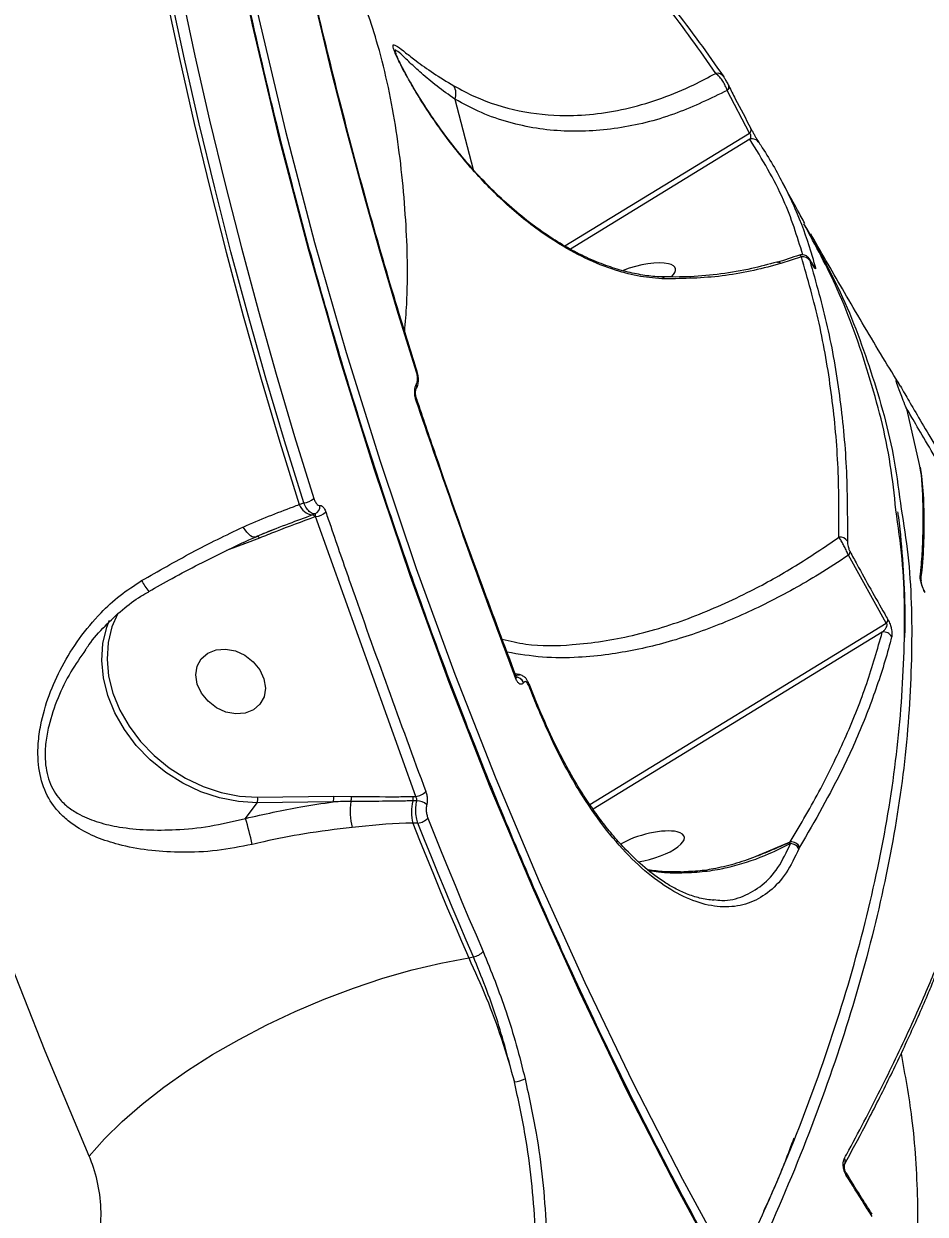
# Model space of a CAD drawing. Header units: millimetres. Extents: x -7720 to 6073, y -7402 to 5433.
# Drawn here: x 1230.4 to 1339.6, y -2604 to -2459.7 of the extents above; entities that cross this region are included whole.
import ezdxf

# ---------------------------------------------------------------- set-up
doc = ezdxf.new("R2010")
doc.units = ezdxf.units.MM
for name, color, linetype in [('DIKOM_ОБЪЕКТ', 7, 'Continuous'), ('DIKOM_РАЗМЕР_ЗОНА', 7, 'Continuous'), ('DIKOM_РАЗМЕР_ОБЪЕКТА', 7, 'Continuous')]:
    doc.layers.add(name, color=color, linetype=linetype)
doc.styles.add('style1', font='arial.ttf', dxfattribs={"width": 0.8})
doc.dimstyles.new('1-50', dxfattribs={"dimtxt": 300, "dimasz": 200, "dimexe": 100, "dimexo": 0, "dimgap": 100, "dimtad": 1, "dimtxsty": 'style1', "dimcen": 200, "dimclrd": 7, "dimclre": 7, "dimclrt": 7, "dimadec": 1, "dimazin": 2, "dimtfac": 1, "dimtmove": 0, "dimatfit": 2, "dimfxl": 0, "dimlwd": 25, "dimlwe": 18, "dimarcsym": 0})

# ---------------------------------------------------------------- blocks, each defined once
blk = doc.blocks.new('*D0')
at = {"layer": 'Defpoints', "color": 0, "transparency": 16777216}
for p in [(-1165.04, 3934.07), (-6387.82, -4153.36), (1392.52, -4153.36)]:
    blk.add_point(p, dxfattribs=at)
at = {"layer": 'DIKOM_РАЗМЕР_ОБЪЕКТА', "color": 7, "lineweight": 18, "transparency": 16777216}
for p, q in [((-1165.04, 3934.07), (-6487.82, 3934.07)), ((1392.52, -4153.36), (-6487.82, -4153.36))]:
    blk.add_line(p, q, dxfattribs=at)
at = {"layer": 'DIKOM_РАЗМЕР_ОБЪЕКТА', "color": 7, "lineweight": 25, "transparency": 16777216}
blk.add_line((-6387.82, 3734.07), (-6387.82, -3953.36), dxfattribs=at)
at = {"layer": 'DIKOM_РАЗМЕР_ОБЪЕКТА', "color": 7, "transparency": 16777216}
for points in [[(-6421.16, 3734.07), (-6354.49, 3734.07), (-6387.82, 3934.07)], [(-6421.16, -3953.36), (-6354.49, -3953.36), (-6387.82, -4153.36)]]:
    blk.add_solid(points, dxfattribs=at)
at = {"layer": 'DIKOM_РАЗМЕР_ОБЪЕКТА', "color": 7, "transparency": 16777216, "insert": (-6640.99, -109.65), "char_height": 300, "attachment_point": 5, "rotation": 90, "style": 'style1'}
blk.add_mtext('8100', dxfattribs=at)
blk = doc.blocks.new('*D1')
at = {"layer": 'Defpoints', "color": 0, "transparency": 16777216}
for p in [(-3938.71, 77.29), (4572.68, -275.21), (4572.68, -6577.9)]:
    blk.add_point(p, dxfattribs=at)
at = {"layer": 'DIKOM_РАЗМЕР_ОБЪЕКТА', "color": 7, "lineweight": 18, "transparency": 16777216}
for p, q in [((-3938.71, 77.29), (-3938.71, -6677.9)), ((4572.68, -275.21), (4572.68, -6677.9))]:
    blk.add_line(p, q, dxfattribs=at)
at = {"layer": 'DIKOM_РАЗМЕР_ОБЪЕКТА', "color": 7, "lineweight": 25, "transparency": 16777216}
blk.add_line((-3738.71, -6577.9), (4372.68, -6577.9), dxfattribs=at)
at = {"layer": 'DIKOM_РАЗМЕР_ОБЪЕКТА', "color": 7, "transparency": 16777216}
for points in [[(-3738.71, -6544.56), (-3738.71, -6611.23), (-3938.71, -6577.9)], [(4372.68, -6544.56), (4372.68, -6611.23), (4572.68, -6577.9)]]:
    blk.add_solid(points, dxfattribs=at)
at = {"layer": 'DIKOM_РАЗМЕР_ОБЪЕКТА', "color": 7, "transparency": 16777216, "insert": (316.98, -6324.72), "char_height": 300, "attachment_point": 5, "style": 'style1'}
blk.add_mtext('8500', dxfattribs=at)
blk = doc.blocks.new('*D2')
at = {"layer": 'Defpoints', "color": 0, "transparency": 16777216}
for p in [(-2365.16, 5433.02), (-7269.56, -6016.09), (1800.96, -6016.09)]:
    blk.add_point(p, dxfattribs=at)
at = {"layer": 'DIKOM_РАЗМЕР_ЗОНА', "color": 7, "lineweight": 18, "transparency": 16777216}
for p, q in [((-2365.16, 5433.02), (-7369.56, 5433.02)), ((1800.96, -6016.09), (-7369.56, -6016.09))]:
    blk.add_line(p, q, dxfattribs=at)
at = {"layer": 'DIKOM_РАЗМЕР_ЗОНА', "color": 7, "lineweight": 25, "transparency": 16777216}
blk.add_line((-7269.56, 5233.02), (-7269.56, -5816.09), dxfattribs=at)
at = {"layer": 'DIKOM_РАЗМЕР_ЗОНА', "color": 7, "transparency": 16777216}
for points in [[(-7302.9, 5233.02), (-7236.23, 5233.02), (-7269.56, 5433.02)], [(-7302.9, -5816.09), (-7236.23, -5816.09), (-7269.56, -6016.09)]]:
    blk.add_solid(points, dxfattribs=at)
at = {"layer": 'DIKOM_РАЗМЕР_ЗОНА', "color": 7, "transparency": 16777216, "insert": (-7522.73, -291.53), "char_height": 300, "attachment_point": 5, "rotation": 90, "style": 'style1'}
blk.add_mtext('11500', dxfattribs=at)
blk = doc.blocks.new('*D3')
at = {"layer": 'Defpoints', "color": 0, "transparency": 16777216}
for p in [(-5938.71, -432.44), (6072.68, -1006.94), (6072.68, -7302.44)]:
    blk.add_point(p, dxfattribs=at)
at = {"layer": 'DIKOM_РАЗМЕР_ЗОНА', "color": 7, "lineweight": 18, "transparency": 16777216}
for p, q in [((-5938.71, -432.44), (-5938.71, -7402.44)), ((6072.68, -1006.94), (6072.68, -7402.44))]:
    blk.add_line(p, q, dxfattribs=at)
at = {"layer": 'DIKOM_РАЗМЕР_ЗОНА', "color": 7, "lineweight": 25, "transparency": 16777216}
blk.add_line((-5738.71, -7302.44), (5872.68, -7302.44), dxfattribs=at)
at = {"layer": 'DIKOM_РАЗМЕР_ЗОНА', "color": 7, "transparency": 16777216}
for points in [[(-5738.71, -7269.1), (-5738.71, -7335.77), (-5938.71, -7302.44)], [(5872.68, -7269.1), (5872.68, -7335.77), (6072.68, -7302.44)]]:
    blk.add_solid(points, dxfattribs=at)
at = {"layer": 'DIKOM_РАЗМЕР_ЗОНА', "color": 7, "transparency": 16777216, "insert": (66.98, -7049.26), "char_height": 300, "attachment_point": 5, "style": 'style1'}
blk.add_mtext('12000', dxfattribs=at)

msp = doc.modelspace()

# ---------------------------------------------------------------- linework, layer by layer
at = {"layer": 'DIKOM_ОБЪЕКТ', "color": 7, "linetype": 'Continuous', "lineweight": 15}
for p, q in [((1282.651, -2468.876), (1284.882, -2477.403)), ((1318.35, -2472.987), (1315.661, -2467.81)), ((1295.995, -2486.668), (1318.35, -2472.987)), ((1318.403, -2473.737), (1296.647, -2487.051)), ((1324.647, -2487.981), (1322.129, -2488.796)), ((1278, -2503.395), (1278.008, -2503.382)), ((1278.016, -2505.236), (1278.012, -2505.223)), ((1337.433, -2506.551), (1337.395, -2506.446)), ((1337.437, -2506.564), (1337.433, -2506.551)), ((1338.94, -2513.159), (1337.437, -2506.564)), ((1337.507, -2506.772), (1337.484, -2506.715)), ((1337.516, -2506.741), (1337.516, -2506.741)), ((1263.802, -2518.013), (1264.346, -2517.815)), ((1265.38, -2519.27), (1265.702, -2519.152)), ((1265.793, -2519.469), (1265.691, -2519.506)), ((1277.919, -2553.411), (1265.793, -2519.469)), ((1258.991, -2522.084), (1257.184, -2522.787)), ((1257.184, -2522.787), (1255.002, -2523.583)), ((1334.928, -2532.4), (1330.332, -2524.16)), ((1299.008, -2554.382), (1334.928, -2532.4)), ((1334.435, -2533.485), (1299.395, -2554.929)), ((1290.479, -2538.606), (1289.972, -2538.534)), ((1290.98, -2539.606), (1290.972, -2539.619)), ((1292.637, -2542.198), (1291.643, -2539.73)), ((1257.299, -2556.068), (1258.69, -2554.159)), ((1267.909, -2554.055), (1258.69, -2554.159)), ((1258.764, -2553.48), (1267.983, -2553.375)), ((1267.983, -2553.375), (1270.104, -2553.39)), ((1277.584, -2553.415), (1277.919, -2553.411)), ((1278.178, -2556.637), (1277.569, -2556.645)), ((1318.871, -2560.771), (1323.29, -2558.914)), ((1322.4, -2559.304), (1323.267, -2558.928)), ((1323.267, -2558.928), (1323.29, -2558.914)), ((1323.327, -2559.125), (1323.267, -2558.928)), ((1324.411, -2559.58), (1324.331, -2559.735)), ((1324.423, -2559.561), (1324.411, -2559.58)), ((1311.331, -2562.658), (1310.141, -2562.7)), ((1284.332, -2572.965), (1284.895, -2572.843)), ((1330.074, -2599.072), (1330.066, -2599.057))]:
    msp.add_line(p, q, dxfattribs=at)
at = {"layer": 'DIKOM_ОБЪЕКТ', "color": 7, "linetype": 'Continuous', "lineweight": 15, "flags": 128}
for points in [[(1315.947, -2612.602), (1309.613, -2600.976), (1303.543, -2589.122), (1297.741, -2577.049), (1292.21, -2564.764), (1286.954, -2552.276), (1281.976, -2539.593), (1277.28, -2526.722), (1272.868, -2513.673), (1268.744, -2500.454), (1264.91, -2487.073), (1261.37, -2473.541), (1258.124, -2459.864), (1255.176, -2446.052), (1252.526, -2432.115), (1250.178, -2418.061), (1248.132, -2403.9), (1246.39, -2389.641), (1244.953, -2375.293), (1243.822, -2360.866), (1242.997, -2346.369), (1242.48, -2331.811)], [(1243.292, -2331.44), (1243.808, -2345.953), (1244.63, -2360.407), (1245.758, -2374.791), (1247.191, -2389.096), (1248.928, -2403.312), (1250.967, -2417.43), (1253.309, -2431.442), (1255.95, -2445.337), (1258.889, -2459.107), (1262.125, -2472.743), (1265.656, -2486.235), (1269.478, -2499.575), (1273.589, -2512.754), (1277.987, -2525.764), (1282.669, -2538.596), (1287.632, -2551.241), (1292.873, -2563.692), (1298.387, -2575.94), (1304.172, -2587.977), (1310.224, -2599.795), (1316.538, -2611.386)], [(1238.356, -2597.001), (1233.016, -2584.27), (1227.936, -2571.358), (1223.118, -2558.271), (1218.565, -2545.016), (1214.28, -2531.6), (1210.264, -2518.032), (1206.521, -2504.317), (1203.051, -2490.465), (1199.858, -2476.482), (1196.943, -2462.376), (1194.307, -2448.155), (1191.952, -2433.826), (1189.879, -2419.399), (1188.089, -2404.879)], [(1278.046, -2502.086), (1275.801, -2494.869), (1273.645, -2487.601), (1271.578, -2480.285), (1269.6, -2472.922), (1267.713, -2465.514), (1265.916, -2458.062), (1264.21, -2450.567), (1262.595, -2443.032)], [(1247.588, -2456.045), (1249.285, -2463.951), (1251.077, -2471.815), (1252.964, -2479.634), (1254.944, -2487.408), (1257.019, -2495.134), (1259.187, -2502.812), (1261.448, -2510.439), (1263.802, -2518.013)], [(1249.484, -2455.764), (1251.17, -2463.612), (1252.95, -2471.418), (1254.824, -2479.181), (1256.79, -2486.898), (1258.85, -2494.568), (1261.002, -2502.191), (1263.245, -2509.763), (1265.581, -2517.284)], [(1264.346, -2517.815), (1262.005, -2510.277), (1259.756, -2502.688), (1257.6, -2495.048), (1255.536, -2487.361), (1253.565, -2479.626), (1251.687, -2471.846), (1249.903, -2464.023), (1248.213, -2456.157)], [(1337.433, -2506.551), (1337.506, -2506.709), (1337.516, -2506.74)], [(1337.437, -2506.564), (1337.509, -2506.719), (1337.516, -2506.741)], [(1258.481, -2521.958), (1258.459, -2521.966), (1258.298, -2521.98), (1258.113, -2521.924), (1257.908, -2521.802), (1257.69, -2521.615), (1257.465, -2521.371), (1257.24, -2521.076), (1257.023, -2520.739)], [(1258.991, -2522.084), (1258.943, -2522.017), (1258.891, -2521.959), (1258.838, -2521.912), (1258.783, -2521.878), (1258.729, -2521.858), (1258.679, -2521.852), (1258.649, -2521.856)], [(1258.69, -2554.159), (1256.428, -2554.026), (1254.143, -2553.579), (1251.883, -2552.829), (1249.698, -2551.791), (1247.636, -2550.489), (1245.743, -2548.95), (1244.059, -2547.209), (1242.622, -2545.304), (1241.462, -2543.276), (1240.607, -2541.17), (1240.073, -2539.031), (1239.873, -2536.908), (1240.012, -2534.846), (1240.485, -2532.89), (1240.815, -2532.034)], [(1241.786, -2531.286), (1241.111, -2532.856), (1240.651, -2534.752), (1240.517, -2536.752), (1240.711, -2538.811), (1241.228, -2540.884), (1242.058, -2542.927), (1243.182, -2544.893), (1244.576, -2546.74), (1246.209, -2548.429), (1248.045, -2549.921), (1250.044, -2551.184), (1252.162, -2552.19), (1254.354, -2552.918), (1256.571, -2553.351), (1258.764, -2553.48)], [(1259.531, -2539.14), (1259.707, -2540.26), (1259.543, -2541.316), (1259.05, -2542.221), (1258.269, -2542.903), (1257.264, -2543.307), (1256.115, -2543.399), (1254.916, -2543.173), (1253.764, -2542.646), (1252.752, -2541.861), (1251.962, -2540.883), (1251.458, -2539.789), (1251.282, -2538.669), (1251.447, -2537.613), (1251.939, -2536.708), (1252.72, -2536.025), (1253.725, -2535.622), (1254.874, -2535.529), (1256.073, -2535.756), (1257.226, -2536.283), (1258.237, -2537.067), (1259.027, -2538.046), (1259.531, -2539.14)], [(1292.599, -2542.42), (1292.474, -2542.111), (1292.349, -2541.803), (1292.225, -2541.494), (1292.1, -2541.186), (1291.976, -2540.877), (1291.852, -2540.568), (1291.728, -2540.259), (1291.605, -2539.95)], [(1277.569, -2556.645), (1278.39, -2558.703), (1279.217, -2560.756), (1280.052, -2562.803), (1280.893, -2564.846), (1281.742, -2566.884), (1282.599, -2568.916), (1283.462, -2570.943), (1284.332, -2572.965)], [(1284.895, -2572.843), (1284.031, -2570.835), (1283.174, -2568.822), (1282.324, -2566.804), (1281.48, -2564.78), (1280.644, -2562.752), (1279.815, -2560.718), (1278.993, -2558.68), (1278.178, -2556.637)], [(1279.383, -2556.019), (1280.196, -2558.058), (1281.016, -2560.092), (1281.843, -2562.121), (1282.677, -2564.145), (1283.518, -2566.163), (1284.367, -2568.177), (1285.222, -2570.186), (1286.084, -2572.19)], [(1311.331, -2562.658), (1311.136, -2562.551), (1310.973, -2562.53)], [(1238.356, -2597.001), (1240.216, -2594.901), (1242.357, -2592.795), (1244.76, -2590.703), (1247.402, -2588.644), (1250.261, -2586.635), (1253.309, -2584.696), (1256.519, -2582.845), (1259.861, -2581.097), (1263.306, -2579.47), (1266.822, -2577.977), (1270.376, -2576.633), (1273.936, -2575.45), (1277.471, -2574.439), (1280.946, -2573.608), (1284.332, -2572.965)]]:
    msp.add_lwpolyline(points, dxfattribs=at)
at = {"layer": 'DIKOM_ОБЪЕКТ', "color": 7, "linetype": 'Continuous', "lineweight": 15}
for centre, radius, start, end in [((1314.46, -2466.601), 0.879, 28.89988, 103.37852), ((1280.994, -2468.181), 1.797, 337.25307, 30.95594), ((1315.375, -2467.418), 0.485, 306.08882, 19.01648), ((1318.048, -2472.592), 0.498, 307.42681, 19.56778), ((1318.7, -2474.627), 0.938, 29.75529, 108.45815), ((1321.763, -2489.137), 0.5, 43.00106, 100.70235), ((1324.825, -2488.91), 0.945, 29.78956, 100.84343), ((1325.521, -2489.731), 0.919, 27.09042, 54.36185), ((1307.602, -2490.983), 0.571, 33.49992, 86.15412), ((1277.89, -2501.944), 0.211, 317.63231, 12.41878), ((1277.289, -2503.659), 0.758, 326.833, 20.39944), ((1277.297, -2503.646), 0.759, 326.94631, 20.38767), ((1277.787, -2505.282), 0.233, 320.05369, 11.44832), ((1265.682, -2517.272), 2.021, 201.53042, 261.42492), ((1264.165, -2515.693), 2.13, 274.86152, 311.64976), ((1265.323, -2518.237), 0.991, 292.48376, 6.9476), ((1265.328, -2519.661), 0.395, 23.06066, 82.37386), ((1265.614, -2517.468), 2.01, 275.09966, 314.33821), ((1329.316, -2523.001), 1.04, 30.5397, 96.76285), ((1256.633, -2523.098), 0.633, 29.43885, 49.1222), ((1329.857, -2523.671), 0.682, 314.1779, 354.51179), ((1338.248, -2527.09), 0.895, 352.68567, 27.79501), ((1253.109, -2522.703), 9.547, 208.37966, 217.83259), ((1334.427, -2531.912), 0.699, 315.78157, 355.91615), ((1334.641, -2534.516), 1.052, 27.22716, 101.27772), ((1289.889, -2540.062), 1.17, 22.27825, 88.49469), ((1289.898, -2540.049), 1.17, 22.275, 88.49794), ((1289.823, -2538.877), 0.227, 319.27194, 12.68798), ((1291.404, -2539.801), 0.249, 323.38109, 16.06997), ((1257.846, -2553.724), 0.949, 332.72506, 14.90477), ((1267.065, -2553.62), 0.949, 332.72506, 14.90477), ((1278.243, -2555.183), 8.282, 171.94328, 193.83402), ((1269.05, -2553.608), 1.076, 337.3226, 11.67959), ((1283.106, -2555.311), 5.696, 166.09727, 193.55152), ((1276.476, -2553.664), 1.136, 345.84709, 12.70246), ((1277.661, -2551.334), 2.093, 277.07453, 314.77275), ((1278.13, -2555.518), 1.583, 44.93012, 92.94004), ((1197.768, -2573.109), 61.922, 12.96849, 15.97492), ((1277.922, -2554.653), 2, 277.37511, 316.92425), ((1323.412, -2560.006), 1.087, 23.08821, 97.63051), ((1323.421, -2560), 1.094, 23.67026, 96.90489), ((1284.609, -2570.914), 1.951, 278.44609, 319.15565), ((1289.101, -2582.714), 5.342, 278.29965, 292.77274), ((1329.187, -2597.644), 0.773, 332.12764, 29.26817), ((1329.8, -2599.208), 0.306, 335.83959, 26.37989)]:
    msp.add_arc(centre, radius, start, end, dxfattribs=at)
for centre, start_param, end_param in [((1304.927, -2490.64), 0.5422115, 1.9116065), ((1304.927, -2490.64), 5.7128263, 6.8253968), ((1305.986, -2559.507), 0.5422115, 2.3044186), ((1305.986, -2559.507), 4.3633399, 6.8253968)]:
    msp.add_ellipse(centre, major_axis=(4.457, 1.226), ratio=0.3336051, start_param=start_param, end_param=end_param, dxfattribs=at)
for points, knots in [([(1315.969, -2612.297), (1314.943, -2610.455), (1311.968, -2605.11), (1307.209, -2596.117), (1301.765, -2585.258), (1296.547, -2574.218), (1291.554, -2563.003), (1286.789, -2551.621), (1282.255, -2540.076), (1277.954, -2528.376), (1273.889, -2516.526), (1270.063, -2504.534), (1266.476, -2492.406), (1263.131, -2480.148), (1260.03, -2467.766), (1257.174, -2455.269), (1254.565, -2442.662), (1252.205, -2429.953), (1250.095, -2417.147), (1248.236, -2404.253), (1246.628, -2391.278), (1245.274, -2378.227), (1244.172, -2365.109), (1243.327, -2351.931), (1242.82, -2340.796), (1242.632, -2334.051), (1242.566, -2331.73)], [0, 0, 0, 0, 0.0228166, 0.0662017, 0.1095869, 0.1529712, 0.1963555, 0.2397394, 0.2831229, 0.3265066, 0.3698892, 0.4132717, 0.4566543, 0.5000367, 0.543419, 0.5868007, 0.6301821, 0.6735639, 0.7169461, 0.7603273, 0.8037086, 0.8470897, 0.8904714, 0.9338526, 0.9772336, 1, 1, 1, 1]), ([(1314.256, -2465.745), (1312.33, -2462.97), (1308.478, -2457.419), (1301.42, -2449.827), (1293.506, -2442.745), (1287.397, -2438.567), (1284.343, -2436.478)], [0, 0, 0, 0, 0.2486149, 0.4972311, 0.748615, 1, 1, 1, 1]), ([(1278.096, -2501.899), (1277.442, -2499.82), (1275.546, -2493.789), (1272.59, -2483.702), (1269.309, -2471.6), (1266.277, -2459.372), (1264.103, -2449.78), (1262.945, -2444.264), (1262.656, -2442.888)], [0, 0, 0, 0, 0.1082666, 0.3141003, 0.5199422, 0.725779, 0.9316169, 1, 1, 1, 1]), ([(1297.116, -2445.824), (1298.805, -2447.26), (1303.223, -2451.014), (1309.345, -2457.766), (1313.268, -2463.372), (1315.229, -2466.176)], [0, 0, 0, 0, 0.2363326, 0.6181674, 1, 1, 1, 1]), ([(1276.582, -2497.045), (1276.671, -2495.931), (1277.041, -2491.292), (1276.805, -2483.117), (1275.721, -2472.619), (1273.702, -2462.84), (1271.584, -2456.935), (1270.626, -2454.263)], [0, 0, 0, 0, 0.0711144, 0.2962386, 0.545109, 0.7941716, 1, 1, 1, 1]), ([(1308.078, -2490.667), (1307.105, -2490.594), (1305.157, -2490.446), (1301.876, -2489.604), (1298.413, -2488.216), (1294.321, -2485.939), (1290.03, -2482.737), (1285.673, -2478.536), (1281.774, -2473.854), (1279.086, -2469.92), (1277.379, -2467.073), (1276.386, -2465.284), (1275.596, -2463.707), (1275.157, -2462.624), (1275.144, -2462.157), (1275.665, -2462.434), (1276.647, -2463.204), (1278.085, -2464.337), (1279.979, -2465.704), (1281.683, -2466.739), (1282.535, -2467.257)], [0, 0, 0, 0, 0.0478393, 0.0957327, 0.1551288, 0.214621, 0.3020687, 0.3896668, 0.4817507, 0.5736896, 0.6070729, 0.6403874, 0.6772308, 0.7075572, 0.7379246, 0.7828327, 0.8291224, 0.8755393, 0.9377634, 1, 1, 1, 1]), ([(1282.651, -2468.876), (1281.915, -2468.348), (1280.436, -2467.288), (1278.646, -2465.782), (1277.172, -2464.429), (1276.064, -2463.337), (1275.5, -2462.881), (1275.359, -2462.942), (1275.472, -2463.245), (1275.489, -2463.291)], [0, 0, 0, 0, 0.19565094, 0.39312631, 0.56424708, 0.73794553, 0.89271826, 0.98357364, 1, 1, 1, 1]), ([(1277.055, -2466.43), (1276.998, -2466.331), (1276.685, -2465.79), (1276.279, -2465.014), (1275.833, -2464.119), (1275.594, -2463.588), (1275.493, -2463.298), (1275.491, -2463.292), (1275.49, -2463.291)], [0, 0, 0, 0, 0.0679303, 0.3709113, 0.5852202, 0.7806064, 0.9493167, 1, 1, 1, 1]), ([(1282.535, -2467.257), (1283.382, -2467.712), (1285.929, -2469.079), (1290.458, -2470.461), (1295.465, -2470.97), (1299.943, -2470.695), (1303.842, -2469.989), (1307.746, -2468.81), (1311.235, -2467.368), (1313.379, -2466.216), (1314.256, -2465.745)], [0, 0, 0, 0, 0.0856168, 0.2572067, 0.4325683, 0.5515715, 0.6705888, 0.7929695, 0.9153588, 1, 1, 1, 1]), ([(1315.661, -2467.81), (1315.586, -2467.622), (1315.437, -2467.247), (1315.116, -2466.684), (1314.763, -2466.201), (1314.468, -2465.897), (1314.308, -2465.782), (1314.256, -2465.745)], [0, 0, 0, 0, 0.22215987, 0.44442064, 0.66509133, 0.89223082, 1, 1, 1, 1]), ([(1315.229, -2466.176), (1315.234, -2466.183), (1315.266, -2466.233), (1315.337, -2466.349), (1315.456, -2466.555), (1315.584, -2466.786), (1315.717, -2467.034), (1315.795, -2467.185), (1315.833, -2467.26)], [0, 0, 0, 0, 0.0354369, 0.2573282, 0.4482847, 0.6281818, 0.8143652, 1, 1, 1, 1]), ([(1307.638, -2490.41), (1307.622, -2490.41), (1307.001, -2490.424), (1305.655, -2490.25), (1303.616, -2489.871), (1301.453, -2489.235), (1299.187, -2488.358), (1296.845, -2487.211), (1294.423, -2485.78), (1291.955, -2484.055), (1289.476, -2482.034), (1287.037, -2479.751), (1284.654, -2477.211), (1282.349, -2474.432), (1280.401, -2471.78), (1278.867, -2469.464), (1277.813, -2467.763), (1277.275, -2466.818), (1277.055, -2466.43)], [0, 0, 0, 0, 0.0013606, 0.0539033, 0.1070281, 0.1633797, 0.222957, 0.2859751, 0.3528456, 0.4261001, 0.5026217, 0.5829229, 0.6671749, 0.7552247, 0.8470984, 0.9101612, 0.963174, 1, 1, 1, 1]), ([(1315.833, -2467.26), (1316.098, -2467.779), (1316.983, -2469.511), (1317.885, -2471.225), (1318.517, -2472.425)], [0, 0, 0, 0, 0.2996397, 1, 1, 1, 1]), ([(1315.661, -2467.81), (1313.646, -2468.789), (1309.441, -2470.833), (1303.939, -2472.232), (1299.36, -2472.768), (1295.916, -2472.803), (1292.52, -2472.466), (1289.164, -2471.727), (1285.845, -2470.593), (1283.715, -2469.448), (1282.651, -2468.876)], [0, 0, 0, 0, 0.1847819, 0.3856898, 0.4882333, 0.5907692, 0.6915528, 0.7923247, 0.8961716, 1, 1, 1, 1]), ([(1318.403, -2473.737), (1318.424, -2473.706), (1318.472, -2473.635), (1318.52, -2473.508), (1318.537, -2473.373), (1318.526, -2473.272), (1318.508, -2473.202), (1318.482, -2473.139), (1318.444, -2473.078), (1318.399, -2473.025), (1318.367, -2473), (1318.35, -2472.987)], [0, 0, 0, 0, 0.1852035, 0.4305948, 0.6102293, 0.6934852, 0.7464799, 0.8082877, 0.8667256, 0.9298689, 1, 1, 1, 1]), ([(1318.517, -2472.425), (1318.577, -2472.537), (1318.697, -2472.761), (1318.903, -2473.132), (1319.103, -2473.481), (1319.288, -2473.796), (1319.428, -2474.026), (1319.49, -2474.122), (1319.515, -2474.161)], [0, 0, 0, 0, 0.1643485, 0.3291863, 0.4897391, 0.6616227, 0.8613596, 1, 1, 1, 1]), ([(1324.816, -2487.744), (1324.123, -2485.507), (1322.619, -2480.659), (1319.879, -2476.161), (1318.403, -2473.737)], [0, 0, 0, 0, 0.4612656, 1, 1, 1, 1]), ([(1319.515, -2474.161), (1319.645, -2474.36), (1320.294, -2475.352), (1321.875, -2477.969), (1323.944, -2482.101), (1325.476, -2486.187), (1326.149, -2488.623), (1326.339, -2489.312)], [0, 0, 0, 0, 0.04137086, 0.20686904, 0.53815021, 0.86943193, 1, 1, 1, 1]), ([(1325.065, -2483.927), (1324.765, -2483.394), (1323.773, -2481.63), (1322.795, -2479.78), (1322.112, -2478.488)], [0, 0, 0, 0, 0.3022688, 1, 1, 1, 1]), ([(1336.093, -2518.672), (1335.893, -2516.829), (1335.275, -2511.133), (1332.919, -2502.191), (1329.494, -2492.41), (1326.353, -2486.602), (1324.942, -2483.993)], [0, 0, 0, 0, 0.1450519, 0.4484246, 0.7522826, 1, 1, 1, 1]), ([(1324.991, -2484.088), (1326.406, -2486.581), (1329.615, -2492.238), (1333.189, -2501.838), (1335.737, -2510.833), (1336.478, -2516.622), (1336.729, -2518.583)], [0, 0, 0, 0, 0.2387748, 0.5417658, 0.8447569, 1, 1, 1, 1]), ([(1336.642, -2503.669), (1335.931, -2502.508), (1333.679, -2498.828), (1330.182, -2492.887), (1327.309, -2487.91), (1325.9, -2485.413), (1325.774, -2485.19)], [0, 0, 0, 0, 0.1851372, 0.5864613, 0.9630476, 1, 1, 1, 1]), ([(1324.39, -2487.766), (1323.494, -2488.085), (1322.595, -2488.405), (1321.684, -2488.664), (1321.681, -2488.665)], [0, 0, 0, 0, 0.9966176, 1, 1, 1, 1]), ([(1325.905, -2488.727), (1325.854, -2488.634), (1325.729, -2488.402), (1325.617, -2488.22), (1325.446, -2488.016), (1325.254, -2487.862), (1324.994, -2487.748), (1324.688, -2487.702), (1324.489, -2487.764), (1324.398, -2487.791)], [0, 0, 0, 0, 0.1610832, 0.4027941, 0.5055851, 0.6093806, 0.732732, 0.8775673, 1, 1, 1, 1]), ([(1324.647, -2487.981), (1324.576, -2487.895), (1324.467, -2487.764), (1324.42, -2487.797), (1324.404, -2487.808)], [0, 0, 0, 0, 0.6570268, 1, 1, 1, 1]), ([(1321.664, -2488.625), (1320.647, -2488.903), (1318.398, -2489.518), (1314.899, -2490.1), (1311.23, -2490.46), (1308.825, -2490.432), (1307.64, -2490.418)], [0, 0, 0, 0, 0.2185331, 0.4830379, 0.7452559, 1, 1, 1, 1]), ([(1322.129, -2488.796), (1322.031, -2488.824), (1319.684, -2489.503), (1314.981, -2490.537), (1310.394, -2490.624), (1308.078, -2490.667)], [0, 0, 0, 0, 0.0210928, 0.5057091, 1, 1, 1, 1]), ([(1329.194, -2521.968), (1329.193, -2518.978), (1329.191, -2512.997), (1328.341, -2504.368), (1326.921, -2495.978), (1325.405, -2490.647), (1324.647, -2487.981)], [0, 0, 0, 0, 0.2491221, 0.498243, 0.7491221, 1, 1, 1, 1]), ([(1325.921, -2488.764), (1325.902, -2488.729), (1325.829, -2488.591), (1325.722, -2488.408), (1325.639, -2488.296), (1325.606, -2488.295), (1325.632, -2488.392), (1325.645, -2488.44)], [0, 0, 0, 0, 0.0798418, 0.3181299, 0.5555919, 0.7774167, 1, 1, 1, 1]), ([(1325.645, -2488.44), (1326.4, -2491.09), (1327.911, -2496.391), (1329.341, -2504.769), (1330.205, -2513.426), (1330.21, -2519.457), (1330.212, -2522.473)], [0, 0, 0, 0, 0.2491213, 0.498243, 0.7491221, 1, 1, 1, 1]), ([(1326.163, -2489.176), (1326.164, -2489.177), (1326.168, -2489.182), (1326.137, -2489.138), (1326.063, -2489.016), (1325.96, -2488.835), (1325.874, -2488.664), (1325.848, -2488.614)], [0, 0, 0, 0, 0.0415641, 0.2150438, 0.4746008, 0.8438724, 1, 1, 1, 1]), ([(1326.339, -2489.312), (1326.348, -2489.362), (1326.365, -2489.461), (1326.278, -2489.377), (1326.128, -2489.147), (1325.985, -2488.883), (1325.921, -2488.764)], [0, 0, 0, 0, 0.2591549, 0.5177343, 0.7812206, 1, 1, 1, 1]), ([(1277.926, -2504.054), (1277.983, -2503.963), (1278.136, -2503.721), (1278.248, -2503.21), (1278.264, -2502.545), (1278.143, -2502.104), (1278.089, -2501.905)], [0, 0, 0, 0, 0.1522902, 0.4050366, 0.7314788, 1, 1, 1, 1]), ([(1278.008, -2503.382), (1278.014, -2503.374), (1278.054, -2503.312), (1278.114, -2503.155), (1278.149, -2502.907), (1278.15, -2502.631), (1278.121, -2502.358), (1278.069, -2502.171), (1278.046, -2502.086)], [0, 0, 0, 0, 0.033998, 0.2522131, 0.4704419, 0.5978568, 0.8192299, 1, 1, 1, 1]), ([(1277.966, -2505.432), (1277.92, -2505.274), (1277.829, -2504.957), (1277.779, -2504.431), (1277.802, -2503.948), (1277.886, -2503.595), (1277.968, -2503.451), (1278, -2503.395)], [0, 0, 0, 0, 0.2182672, 0.436733, 0.6530258, 0.8657864, 1, 1, 1, 1]), ([(1337.395, -2506.446), (1337.116, -2505.742), (1336.559, -2504.334), (1336.139, -2503.196), (1336.094, -2502.869), (1336.256, -2503.055), (1336.567, -2503.579), (1336.626, -2503.679)], [0, 0, 0, 0, 0.23661, 0.4730202, 0.7085899, 0.9446808, 1, 1, 1, 1]), ([(1336.626, -2503.679), (1336.791, -2503.952), (1337.17, -2504.581), (1338.25, -2506.456), (1339.79, -2509.092), (1341.763, -2512.394), (1344.131, -2516.25), (1346.881, -2520.594), (1349.958, -2525.325), (1352.255, -2528.734), (1353.405, -2530.44)], [0, 0, 0, 0, 0.0988272, 0.227476, 0.3562273, 0.4852118, 0.614068, 0.7423392, 0.8710603, 1, 1, 1, 1]), ([(1278.014, -2505.222), (1278.007, -2505.204), (1277.975, -2505.12), (1277.926, -2504.903), (1277.889, -2504.615), (1277.887, -2504.351), (1277.907, -2504.169), (1277.935, -2504.06), (1277.939, -2504.05), (1277.941, -2504.045)], [0, 0, 0, 0, 0.0473205, 0.2282295, 0.4298037, 0.6097255, 0.7621276, 0.889706, 1, 1, 1, 1]), ([(1289.995, -2539.026), (1289.778, -2538.448), (1288.69, -2535.56), (1284.532, -2524.381), (1280.847, -2513.747), (1277.966, -2505.432)], [0, 0, 0, 0, 0.0517098, 0.2585515, 1, 1, 1, 1]), ([(1290.076, -2538.814), (1288.691, -2535.14), (1285.32, -2526.199), (1281.325, -2514.997), (1278.801, -2507.463), (1278.05, -2505.222)], [0, 0, 0, 0, 0.3289157, 0.8004227, 1, 1, 1, 1]), ([(1352.992, -2531.161), (1351.862, -2529.484), (1349.608, -2526.14), (1346.586, -2521.494), (1343.885, -2517.228), (1341.556, -2513.437), (1339.628, -2510.213), (1338.158, -2507.695), (1337.526, -2506.605), (1337.24, -2506.114)], [0, 0, 0, 0, 0.1470363, 0.2931898, 0.4393821, 0.5864202, 0.7323144, 0.8792837, 1, 1, 1, 1]), ([(1337.395, -2506.446), (1337.442, -2506.532), (1337.5, -2506.639), (1337.499, -2506.76), (1337.499, -2506.784)], [0, 0, 0, 0, 0.79978507, 1, 1, 1, 1]), ([(1337.515, -2506.741), (1337.509, -2506.719), (1337.491, -2506.658), (1337.463, -2506.596), (1337.445, -2506.556)], [0, 0, 0, 0, 0.3641004, 1, 1, 1, 1]), ([(1339.039, -2526.672), (1339.063, -2526.443), (1339.182, -2525.293), (1339.41, -2522.36), (1339.402, -2518.106), (1339.298, -2514.713), (1338.951, -2513.207), (1338.94, -2513.159)], [0, 0, 0, 0, 0.0469946, 0.2349825, 0.6112609, 0.9875395, 1, 1, 1, 1]), ([(1339.135, -2527.012), (1339.176, -2526.681), (1339.391, -2524.952), (1339.533, -2521.996), (1339.526, -2518.179), (1339.358, -2515.345), (1339.116, -2513.839), (1339.057, -2513.474)], [0, 0, 0, 0, 0.0669187, 0.3494335, 0.6307083, 0.9104504, 1, 1, 1, 1]), ([(1257.023, -2520.739), (1258.047, -2520.295), (1260.102, -2519.403), (1262.359, -2518.566), (1263.566, -2518.104), (1263.802, -2518.013)], [0, 0, 0, 0, 0.4438947, 0.8911148, 1, 1, 1, 1]), ([(1265.702, -2519.152), (1265.663, -2519.153), (1265.481, -2519.154), (1265.134, -2518.995), (1264.689, -2518.533), (1264.46, -2518.054), (1264.346, -2517.815)], [0, 0, 0, 0, 0.0813655, 0.3857914, 0.6937166, 1, 1, 1, 1]), ([(1265.581, -2517.284), (1265.637, -2517.432), (1265.749, -2517.727), (1265.986, -2518.015), (1266.18, -2518.116), (1266.284, -2518.117), (1266.306, -2518.117)], [0, 0, 0, 0, 0.307692, 0.6158366, 0.919065, 1, 1, 1, 1]), ([(1266.306, -2518.117), (1266.32, -2518.117), (1266.417, -2518.116), (1266.602, -2518.198), (1266.843, -2518.472), (1266.96, -2518.761), (1267.018, -2518.905)], [0, 0, 0, 0, 0.0524261, 0.3650528, 0.6827909, 1, 1, 1, 1]), ([(1336.729, -2518.583), (1337.024, -2520.417), (1337.921, -2526.008), (1338.139, -2535.933), (1337.416, -2548.306), (1335.432, -2561.18), (1332.284, -2574.476), (1327.968, -2588.14), (1322.507, -2602.107), (1315.906, -2616.335), (1308.155, -2630.807), (1299.288, -2645.494), (1289.343, -2660.347), (1278.368, -2675.298), (1266.413, -2690.277), (1253.506, -2705.238), (1239.65, -2720.154), (1224.887, -2735.003), (1209.269, -2749.738), (1192.873, -2764.291), (1175.771, -2778.594), (1158.013, -2792.6), (1139.615, -2806.28), (1120.619, -2819.616), (1101.09, -2832.572), (1081.12, -2845.086), (1060.801, -2857.101), (1041.154, -2868.037), (1022.243, -2877.966), (1004.12, -2886.969), (985.854, -2895.532), (967.527, -2903.616), (949.305, -2911.154), (931.232, -2918.125), (915.195, -2923.901), (905.19, -2927.221), (901.113, -2928.574)], [0, 0, 0, 0, 0.015189, 0.04629209, 0.07739534, 0.10859648, 0.13984761, 0.17109869, 0.20229995, 0.23340298, 0.26450578, 0.29570661, 0.32695741, 0.35820803, 0.38940887, 0.42051169, 0.45161472, 0.48281582, 0.51406679, 0.54531775, 0.57651864, 0.60762179, 0.63872484, 0.66992576, 0.70117676, 0.73242771, 0.76362877, 0.79473176, 0.82147836, 0.84836708, 0.87528754, 0.90220785, 0.92909657, 0.95547734, 0.98185811, 1, 1, 1, 1]), ([(1258.591, -2521.883), (1258.856, -2521.774), (1260.186, -2521.226), (1262.455, -2520.349), (1264.451, -2519.613), (1265.38, -2519.27)], [0, 0, 0, 0, 0.1178852, 0.5894819, 1, 1, 1, 1]), ([(1265.691, -2519.506), (1264.097, -2520.098), (1261.848, -2520.932), (1259.635, -2521.825), (1258.991, -2522.084)], [0, 0, 0, 0, 0.7088188, 1, 1, 1, 1]), ([(1265.793, -2519.469), (1265.794, -2519.414), (1265.796, -2519.306), (1265.767, -2519.195), (1265.73, -2519.155), (1265.705, -2519.153), (1265.702, -2519.152)], [0, 0, 0, 0, 0.33448862, 0.65484823, 0.9518446, 1, 1, 1, 1]), ([(1267.018, -2518.905), (1267.217, -2519.485), (1268.207, -2522.386), (1272.118, -2533.707), (1276.051, -2544.42), (1279.135, -2552.82)], [0, 0, 0, 0, 0.0512269, 0.2561297, 1, 1, 1, 1]), ([(1316.538, -2611.386), (1317.841, -2608.619), (1321.379, -2601.108), (1326.216, -2589.059), (1330.735, -2575.356), (1334.076, -2561.996), (1336.265, -2549.028), (1337.207, -2536.55), (1337.184, -2526.402), (1336.371, -2520.643), (1336.093, -2518.672)], [0, 0, 0, 0, 0.0819272, 0.2223873, 0.3632901, 0.5044187, 0.6455467, 0.7864497, 0.92691, 1, 1, 1, 1]), ([(1337.183, -2534.145), (1337.197, -2533.161), (1337.238, -2530.174), (1336.976, -2525.317), (1336.673, -2521.217), (1336.363, -2519.115), (1336.33, -2518.89)], [0, 0, 0, 0, 0.1880608, 0.5706372, 0.9539159, 1, 1, 1, 1]), ([(1244.709, -2527.241), (1246.735, -2526.081), (1250.845, -2523.727), (1254.962, -2521.696), (1257.011, -2520.744), (1257.023, -2520.739)], [0, 0, 0, 0, 0.4913922, 0.9970703, 1, 1, 1, 1]), ([(1258.489, -2521.966), (1259.183, -2521.65), (1259.967, -2521.294), (1260.745, -2521.006), (1260.834, -2520.973)], [0, 0, 0, 0, 0.8854948, 1, 1, 1, 1]), ([(1245.574, -2528.568), (1246.524, -2528.028), (1248.547, -2526.879), (1251.667, -2525.229), (1254.894, -2523.622), (1257.177, -2522.534), (1258.353, -2522.023), (1258.484, -2521.966)], [0, 0, 0, 0, 0.22067672, 0.46931807, 0.71894109, 0.96885173, 1, 1, 1, 1]), ([(1288.398, -2534.331), (1289.35, -2534.557), (1292.133, -2535.221), (1297.441, -2535.081), (1304.19, -2534.08), (1311.429, -2531.797), (1318.005, -2528.838), (1323.936, -2525.552), (1327.441, -2523.163), (1329.194, -2521.968)], [0, 0, 0, 0, 0.0699647, 0.2046699, 0.3789977, 0.5539436, 0.7285996, 0.864299, 1, 1, 1, 1]), ([(1330.332, -2524.16), (1330.261, -2523.993), (1330.119, -2523.659), (1329.861, -2523.124), (1329.597, -2522.621), (1329.368, -2522.227), (1329.244, -2522.043), (1329.194, -2521.968)], [0, 0, 0, 0, 0.2022212, 0.4043373, 0.6105903, 0.8410889, 1, 1, 1, 1]), ([(1330.212, -2522.473), (1330.215, -2522.571), (1330.22, -2522.743), (1330.279, -2523.057), (1330.358, -2523.327), (1330.444, -2523.555), (1330.505, -2523.676), (1330.535, -2523.736)], [0, 0, 0, 0, 0.3195673, 0.561883, 0.7279417, 0.8639963, 1, 1, 1, 1]), ([(1330.535, -2523.736), (1330.811, -2524.244), (1332.189, -2526.781), (1333.723, -2529.519), (1334.994, -2531.734), (1335.125, -2531.962)], [0, 0, 0, 0, 0.1831628, 0.9158664, 1, 1, 1, 1]), ([(1330.332, -2524.16), (1329.152, -2524.935), (1325.952, -2527.038), (1320.597, -2530.002), (1314.256, -2532.851), (1307.814, -2534.983), (1302.254, -2536.139), (1297.402, -2536.602), (1293.271, -2536.633), (1290.415, -2536.157), (1288.993, -2535.921)], [0, 0, 0, 0, 0.0898672, 0.2438934, 0.398396, 0.5527294, 0.7065242, 0.7935039, 0.8972192, 1, 1, 1, 1]), ([(1339.634, -2528.684), (1339.586, -2528.599), (1339.489, -2528.427), (1339.353, -2528.126), (1339.224, -2527.787), (1339.101, -2527.369), (1339.029, -2526.962), (1339.036, -2526.767), (1339.039, -2526.672)], [0, 0, 0, 0, 0.1098839, 0.2200474, 0.3257191, 0.4925603, 0.7537103, 1, 1, 1, 1]), ([(1258.111, -2559.213), (1256.687, -2559.496), (1253.782, -2560.072), (1250.798, -2560.186), (1248.01, -2560.149), (1245.42, -2559.967), (1242.131, -2559.352), (1239.246, -2558.414), (1237.102, -2557.333), (1235.447, -2556.1), (1233.989, -2554.596), (1232.686, -2552.325), (1232.123, -2549.516), (1232.146, -2546.947), (1232.523, -2544.244), (1233.434, -2541.084), (1235.018, -2537.564), (1237.115, -2534.188), (1239.516, -2531.324), (1242.06, -2528.964), (1243.821, -2527.819), (1244.709, -2527.241)], [0, 0, 0, 0, 0.07131976, 0.14553329, 0.15114212, 0.21668309, 0.2835496, 0.33720776, 0.39182013, 0.42516399, 0.4591133, 0.51345836, 0.56794166, 0.60407429, 0.64112628, 0.70224389, 0.76491059, 0.83023696, 0.8968681, 0.94798797, 1, 1, 1, 1]), ([(1339.579, -2528.539), (1339.564, -2528.514), (1339.522, -2528.444), (1339.443, -2528.282), (1339.355, -2528.078), (1339.273, -2527.853), (1339.2, -2527.607), (1339.145, -2527.357), (1339.137, -2527.188), (1339.136, -2527.2), (1339.136, -2527.204)], [0, 0, 0, 0, 0.045003, 0.1280546, 0.2166085, 0.3165981, 0.44654, 0.6295253, 0.8858039, 1, 1, 1, 1]), ([(1237.921, -2535.607), (1238.052, -2535.413), (1238.745, -2534.389), (1240.221, -2532.738), (1242.324, -2530.764), (1244.122, -2529.377), (1245.257, -2528.764), (1245.584, -2528.587)], [0, 0, 0, 0, 0.0672184, 0.3540496, 0.6304363, 0.8935059, 1, 1, 1, 1]), ([(1334.435, -2533.485), (1334.524, -2533.401), (1334.7, -2533.235), (1334.895, -2532.977), (1335.003, -2532.754), (1335.03, -2532.614), (1335.023, -2532.535), (1335.011, -2532.497), (1334.995, -2532.463), (1334.97, -2532.428), (1334.944, -2532.41), (1334.928, -2532.4)], [0, 0, 0, 0, 0.31699729, 0.62712071, 0.79136611, 0.87045566, 0.89780424, 0.92547098, 0.93319324, 0.96034607, 1, 1, 1, 1]), ([(1335.125, -2531.962), (1335.171, -2532.048), (1335.265, -2532.222), (1335.388, -2532.527), (1335.5, -2532.874), (1335.595, -2533.304), (1335.629, -2533.728), (1335.593, -2533.935), (1335.576, -2534.035)], [0, 0, 0, 0, 0.1098322, 0.2200326, 0.3256762, 0.4925072, 0.7536995, 1, 1, 1, 1]), ([(1323.29, -2558.914), (1324.561, -2556.746), (1327.103, -2552.409), (1330.154, -2546.007), (1332.689, -2539.679), (1333.853, -2535.55), (1334.435, -2533.485)], [0, 0, 0, 0, 0.249269, 0.498539, 0.7492691, 1, 1, 1, 1]), ([(1335.576, -2534.035), (1335.513, -2534.282), (1335.196, -2535.515), (1334.265, -2538.744), (1332.474, -2543.78), (1329.325, -2551.02), (1326.273, -2556.337), (1324.423, -2559.561)], [0, 0, 0, 0, 0.0299895, 0.1499519, 0.3900707, 0.6301894, 1, 1, 1, 1]), ([(1237.928, -2535.612), (1237.306, -2536.498), (1236.013, -2538.342), (1234.508, -2541.453), (1233.526, -2544.336), (1233.065, -2546.845), (1232.948, -2549.152), (1233.4, -2551.691), (1234.593, -2553.627), (1235.934, -2554.841), (1237.476, -2555.802), (1239.497, -2556.592), (1242.195, -2557.194), (1245.304, -2557.5), (1248.954, -2557.473), (1252.985, -2557.092), (1255.845, -2556.413), (1257.299, -2556.068)], [0, 0, 0, 0, 0.0696693, 0.1449872, 0.22182, 0.264456, 0.3081493, 0.3702251, 0.4322168, 0.4714173, 0.5116174, 0.577313, 0.6443412, 0.7265889, 0.8102593, 0.9035607, 1, 1, 1, 1]), ([(1290.175, -2539.08), (1290.176, -2539.081), (1290.178, -2539.084), (1290.141, -2539.035), (1290.082, -2538.921), (1290.027, -2538.783), (1289.998, -2538.689), (1289.991, -2538.663)], [0, 0, 0, 0, 0.1211859, 0.3356732, 0.6006551, 0.8890817, 1, 1, 1, 1]), ([(1290.972, -2539.619), (1290.936, -2539.664), (1290.844, -2539.782), (1290.652, -2539.832), (1290.417, -2539.722), (1290.181, -2539.45), (1290.057, -2539.167), (1289.995, -2539.026)], [0, 0, 0, 0, 0.1342677, 0.3469846, 0.5632595, 0.7817208, 1, 1, 1, 1]), ([(1290.114, -2538.737), (1290.143, -2538.713), (1290.255, -2538.615), (1290.381, -2538.64), (1290.474, -2538.659)], [0, 0, 0, 0, 0.2533731, 1, 1, 1, 1]), ([(1291.636, -2539.735), (1291.534, -2539.514), (1291.36, -2539.139), (1290.937, -2538.798), (1290.622, -2538.638), (1290.455, -2538.645), (1290.443, -2538.645)], [0, 0, 0, 0, 0.4188959, 0.710466, 0.9790149, 1, 1, 1, 1]), ([(1291.605, -2539.95), (1291.604, -2539.948), (1291.566, -2539.853), (1291.48, -2539.685), (1291.351, -2539.541), (1291.219, -2539.471), (1291.091, -2539.474), (1291.016, -2539.563), (1290.98, -2539.606)], [0, 0, 0, 0, 0.0044422, 0.2198525, 0.4355691, 0.5682789, 0.7938425, 1, 1, 1, 1]), ([(1292.599, -2542.42), (1292.627, -2542.363), (1292.67, -2542.277), (1292.633, -2542.217), (1292.621, -2542.198)], [0, 0, 0, 0, 0.6669621, 1, 1, 1, 1]), ([(1324.331, -2559.735), (1323.843, -2560.767), (1322.867, -2562.828), (1320.873, -2564.975), (1318.545, -2566.371), (1315.903, -2566.922), (1313.024, -2566.626), (1309.981, -2565.476), (1306.853, -2563.49), (1303.715, -2560.69), (1300.649, -2557.129), (1297.731, -2552.856), (1294.995, -2547.98), (1293.398, -2544.274), (1292.599, -2542.42)], [0, 0, 0, 0, 0.0836177, 0.167166, 0.2504173, 0.3338525, 0.4173035, 0.5004886, 0.5837385, 0.6671389, 0.7504581, 0.8333968, 0.9166285, 1, 1, 1, 1]), ([(1314.054, -2565.993), (1313.482, -2565.926), (1312.416, -2565.801), (1310.81, -2565.265), (1309.38, -2564.602), (1307.684, -2563.602), (1305.708, -2562.133), (1303.648, -2560.193), (1301.91, -2558.262), (1300.463, -2556.454), (1299.08, -2554.526), (1297.659, -2552.332), (1296.119, -2549.677), (1294.369, -2546.286), (1293.232, -2543.607), (1292.621, -2542.169)], [0, 0, 0, 0, 0.0884336, 0.1648866, 0.2296162, 0.283631, 0.3854946, 0.4839934, 0.5483984, 0.6118566, 0.6754519, 0.73538, 0.8092254, 0.89753, 1, 1, 1, 1]), ([(1257.299, -2556.068), (1259.528, -2555.557), (1263.068, -2554.747), (1266.601, -2554.242), (1267.909, -2554.055)], [0, 0, 0, 0, 0.6298945, 1, 1, 1, 1]), ([(1270.043, -2554.023), (1269.733, -2554.024), (1269.021, -2554.026), (1268.31, -2554.044), (1267.909, -2554.055)], [0, 0, 0, 0, 0.4353, 1, 1, 1, 1]), ([(1277.578, -2553.942), (1277.273, -2553.946), (1275.749, -2553.963), (1273.245, -2554.001), (1271.026, -2554.016), (1270.043, -2554.023)], [0, 0, 0, 0, 0.1222772, 0.6114231, 1, 1, 1, 1]), ([(1270.104, -2553.39), (1271.941, -2553.413), (1274.44, -2553.444), (1276.926, -2553.421), (1277.584, -2553.415)], [0, 0, 0, 0, 0.7352983, 1, 1, 1, 1]), ([(1278.049, -2553.937), (1278.01, -2553.937), (1277.853, -2553.939), (1277.695, -2553.941), (1277.578, -2553.942)], [0, 0, 0, 0, 0.2500124, 1, 1, 1, 1]), ([(1278.178, -2556.637), (1278.147, -2556.536), (1278.039, -2556.19), (1277.928, -2555.523), (1277.907, -2554.671), (1278.002, -2554.182), (1278.049, -2553.937)], [0, 0, 0, 0, 0.1209377, 0.4144854, 0.7069854, 1, 1, 1, 1]), ([(1278.049, -2553.937), (1278.054, -2553.888), (1278.063, -2553.788), (1278.024, -2553.618), (1277.969, -2553.491), (1277.928, -2553.427), (1277.919, -2553.411)], [0, 0, 0, 0, 0.2932283, 0.5923097, 0.9005718, 1, 1, 1, 1]), ([(1279.135, -2552.82), (1279.152, -2552.867), (1279.221, -2553.063), (1279.301, -2553.447), (1279.33, -2553.959), (1279.278, -2554.253), (1279.251, -2554.4)], [0, 0, 0, 0, 0.0964531, 0.3985579, 0.6991437, 1, 1, 1, 1]), ([(1279.251, -2554.4), (1279.225, -2554.547), (1279.172, -2554.841), (1279.2, -2555.352), (1279.284, -2555.752), (1279.36, -2555.959), (1279.383, -2556.019)], [0, 0, 0, 0, 0.2927848, 0.5851631, 0.8787937, 1, 1, 1, 1]), ([(1277.569, -2556.645), (1277.287, -2556.649), (1274.893, -2556.678), (1272.4, -2556.936), (1270.202, -2557.163)], [0, 0, 0, 0, 0.1178585, 1, 1, 1, 1]), ([(1270.202, -2557.163), (1268.279, -2557.392), (1264.727, -2557.815), (1260.667, -2558.616), (1258.575, -2559.105), (1258.111, -2559.213)], [0, 0, 0, 0, 0.4786879, 0.8843759, 1, 1, 1, 1]), ([(1323.327, -2559.125), (1322.456, -2559.555), (1320.16, -2560.688), (1317.017, -2561.762), (1313.877, -2562.449), (1312.179, -2562.588), (1311.331, -2562.658)], [0, 0, 0, 0, 0.231934, 0.6115131, 0.8058712, 1, 1, 1, 1]), ([(1314.026, -2565.899), (1314.358, -2565.945), (1315.639, -2566.124), (1317.639, -2565.58), (1319.934, -2564.264), (1321.888, -2562.155), (1322.847, -2560.136), (1323.327, -2559.125)], [0, 0, 0, 0, 0.0804266, 0.3108966, 0.5395176, 0.769472, 1, 1, 1, 1]), ([(1318.885, -2560.766), (1319.617, -2560.475), (1320.795, -2560.007), (1321.959, -2559.497), (1322.4, -2559.304)], [0, 0, 0, 0, 0.6210861, 1, 1, 1, 1]), ([(1324.331, -2559.735), (1324.282, -2559.652), (1324.181, -2559.482), (1323.931, -2559.284), (1323.635, -2559.15), (1323.428, -2559.134), (1323.327, -2559.125)], [0, 0, 0, 0, 0.2437291, 0.4999813, 0.7563091, 1, 1, 1, 1]), ([(1319.845, -2560.386), (1319.676, -2560.46), (1318.678, -2560.903), (1316.836, -2561.525), (1314.419, -2562.129), (1312.483, -2562.445), (1311.344, -2562.495), (1310.974, -2562.511)], [0, 0, 0, 0, 0.0610692, 0.3623165, 0.6485221, 0.885656, 1, 1, 1, 1]), ([(1309.789, -2562.544), (1309.208, -2562.549), (1308.005, -2562.56), (1306.722, -2562.398), (1306.058, -2562.314)], [0, 0, 0, 0, 0.4824906, 1, 1, 1, 1]), ([(1310.141, -2562.7), (1309.214, -2562.699), (1307.919, -2562.698), (1306.556, -2562.462), (1306.168, -2562.396)], [0, 0, 0, 0, 0.715312, 1, 1, 1, 1]), ([(1310.141, -2562.7), (1310.123, -2562.686), (1310.014, -2562.604), (1309.891, -2562.533), (1309.794, -2562.573), (1309.791, -2562.574)], [0, 0, 0, 0, 0.15611369, 0.97028948, 1, 1, 1, 1]), ([(1310.984, -2562.52), (1310.726, -2562.539), (1310.332, -2562.568), (1309.941, -2562.558), (1309.807, -2562.554)], [0, 0, 0, 0, 0.6562356, 1, 1, 1, 1]), ([(1289.872, -2588), (1289.186, -2585.385), (1288.147, -2581.425), (1286.384, -2576.434), (1285.391, -2574.04), (1284.895, -2572.843)], [0, 0, 0, 0, 0.4928133, 0.7464087, 1, 1, 1, 1]), ([(1286.084, -2572.19), (1287.051, -2574.594), (1288.516, -2578.236), (1290.129, -2583.508), (1290.822, -2586.262), (1291.169, -2587.64)], [0, 0, 0, 0, 0.4927561, 0.7463841, 1, 1, 1, 1]), ([(1284.332, -2572.965), (1285.061, -2574.561), (1286.494, -2577.701), (1288.353, -2582.757), (1289.364, -2586.245), (1289.872, -2588)], [0, 0, 0, 0, 0.3395466, 0.6677684, 1, 1, 1, 1]), ([(1329.854, -2598.009), (1330.7, -2596.449), (1332.577, -2592.987), (1335.203, -2587.789), (1337.762, -2582.401), (1339.633, -2578.236), (1340.57, -2575.919), (1340.823, -2575.293)], [0, 0, 0, 0, 0.1958358, 0.4347876, 0.6734161, 0.9117259, 1, 1, 1, 1]), ([(1329.861, -2597.266), (1330.04, -2596.936), (1330.936, -2595.286), (1333.183, -2591.045), (1336.352, -2584.688), (1339.032, -2578.814), (1340.417, -2575.502), (1340.809, -2574.566)], [0, 0, 0, 0, 0.0413727, 0.2068697, 0.5381499, 0.8694301, 1, 1, 1, 1]), ([(1336.71, -2584.564), (1337.183, -2587.153), (1338.233, -2592.902), (1338.839, -2602.636), (1338.613, -2613.693), (1337.279, -2625.537), (1334.858, -2637.87), (1331.294, -2650.672), (1326.57, -2663.905), (1320.844, -2677.135), (1314.195, -2690.299), (1306.718, -2703.343), (1298.216, -2716.621), (1288.668, -2730.096), (1278.08, -2743.722), (1266.436, -2757.492), (1253.729, -2771.352), (1239.907, -2785.323), (1225.15, -2799.191), (1209.82, -2812.626), (1194.093, -2825.538), (1178.079, -2837.908), (1161.339, -2850.09), (1143.905, -2862.037), (1125.825, -2873.705), (1107.609, -2884.777), (1089.337, -2895.241), (1071.081, -2905.097), (1052.442, -2914.573), (1033.467, -2923.612), (1014.211, -2932.23), (1001.335, -2937.491), (994.899, -2940.121)], [0, 0, 0, 0, 0.0249861, 0.0554879, 0.0892072, 0.1229523, 0.156671, 0.1913838, 0.2261253, 0.2608375, 0.2934958, 0.3261787, 0.3588365, 0.392437, 0.4260647, 0.4596651, 0.4944807, 0.5292964, 0.5646123, 0.5999279, 0.6330972, 0.6662926, 0.6994622, 0.7335984, 0.7677621, 0.8018986, 0.8344682, 0.867061, 0.8996307, 0.9330788, 0.9665518, 1, 1, 1, 1]), ([(1284.984, -2638.633), (1285.726, -2637.42), (1287.213, -2634.99), (1289.006, -2630.8), (1290.459, -2626.275), (1291.516, -2621.415), (1292.196, -2616.304), (1292.502, -2610.988), (1292.429, -2605.525), (1291.997, -2599.989), (1291.203, -2594.097), (1290.34, -2590.145), (1289.872, -2588)], [0, 0, 0, 0, 0.0977718, 0.1958558, 0.2936291, 0.3914568, 0.4895937, 0.5874226, 0.685896, 0.7846777, 0.8831539, 1, 1, 1, 1]), ([(1291.169, -2587.64), (1291.645, -2589.827), (1292.524, -2593.86), (1293.33, -2599.87), (1293.769, -2605.519), (1293.84, -2611.095), (1293.524, -2616.521), (1292.826, -2621.738), (1291.744, -2626.699), (1290.257, -2631.321), (1288.423, -2635.602), (1286.903, -2638.085), (1286.144, -2639.325)], [0, 0, 0, 0, 0.1166818, 0.2150849, 0.3137989, 0.4122013, 0.5100618, 0.6082249, 0.7060833, 0.8039542, 0.9021329, 1, 1, 1, 1]), ([(1323.717, -2594.832), (1323.018, -2596.708), (1321.93, -2599.629), (1320.54, -2602.626), (1320.043, -2603.698)], [0, 0, 0, 0, 0.64225353, 1, 1, 1, 1]), ([(1238.292, -2610.11), (1238.686, -2609.347), (1239.488, -2607.798), (1239.891, -2604.592), (1239.666, -2601.207), (1239.024, -2598.637), (1238.491, -2597.33), (1238.356, -2597.001)], [0, 0, 0, 0, 0.21870044, 0.44478689, 0.67940769, 0.91919131, 1, 1, 1, 1]), ([(1330.08, -2599.333), (1330.018, -2599.222), (1329.894, -2598.999), (1329.768, -2598.594), (1329.702, -2598.188), (1329.702, -2597.795), (1329.76, -2597.48), (1329.831, -2597.328), (1329.861, -2597.266)], [0, 0, 0, 0, 0.164328, 0.3291674, 0.4897101, 0.6616418, 0.8613953, 1, 1, 1, 1]), ([(1330.066, -2599.055), (1330.064, -2599.053), (1330.042, -2599.022), (1329.985, -2598.91), (1329.918, -2598.736), (1329.867, -2598.539), (1329.841, -2598.344), (1329.839, -2598.163), (1329.863, -2598.021), (1329.87, -2598.006), (1329.874, -2597.998)], [0, 0, 0, 0, 0.0104029, 0.1257473, 0.2421738, 0.35764, 0.4824249, 0.6253884, 0.8008491, 1, 1, 1, 1]), ([(1333.204, -2604.31), (1332.889, -2603.813), (1331.838, -2602.151), (1330.804, -2600.494), (1330.08, -2599.333)], [0, 0, 0, 0, 0.2996377, 1, 1, 1, 1]), ([(1333.2, -2604.041), (1332.715, -2603.28), (1331.655, -2601.616), (1330.639, -2599.961), (1330.088, -2599.063)], [0, 0, 0, 0, 0.45697972, 1, 1, 1, 1])]:
    msp.add_open_spline(points, degree=3, knots=knots, dxfattribs=at)

# ---------------------------------------------------------------- dimensions: what is measured, and where the dimension line sits
at = {"layer": 'DIKOM_РАЗМЕР_ЗОНА'}
dim = msp.add_linear_dim(base=(-7269.562, -6016.09), p1=(-2365.162, 5433.022), p2=(1800.959, -6016.09), angle=90, text='11500', dimstyle='1-50', dxfattribs=at)
dim.commit()
dim.dimension.update_dxf_attribs({"geometry": '*D2', "text_midpoint": (-7269.562, -291.534), "dimtype": 160})
dim = msp.add_linear_dim(base=(6072.676, -7302.437), p1=(-5938.714, -432.437), p2=(6072.676, -1006.937), text='12000', dimstyle='1-50', dxfattribs=at)
dim.commit()
dim.dimension.update_dxf_attribs({"geometry": '*D3', "text_midpoint": (66.981, -7302.437), "dimtype": 160})
at = {"layer": 'DIKOM_РАЗМЕР_ОБЪЕКТА'}
dim = msp.add_linear_dim(base=(-6387.822, -4153.364), p1=(-1165.044, 3934.068), p2=(1392.523, -4153.364), angle=90, text='8100', dimstyle='1-50', dxfattribs=at)
dim.commit()
dim.dimension.update_dxf_attribs({"geometry": '*D0', "text_midpoint": (-6387.822, -109.648), "dimtype": 160})
dim = msp.add_linear_dim(base=(4572.676, -6577.897), p1=(-3938.714, 77.288), p2=(4572.676, -275.211), text='8500', dimstyle='1-50', dxfattribs=at)
dim.commit()
dim.dimension.update_dxf_attribs({"geometry": '*D1', "text_midpoint": (316.981, -6577.897), "dimtype": 160})

doc.saveas('drawing.dxf')
